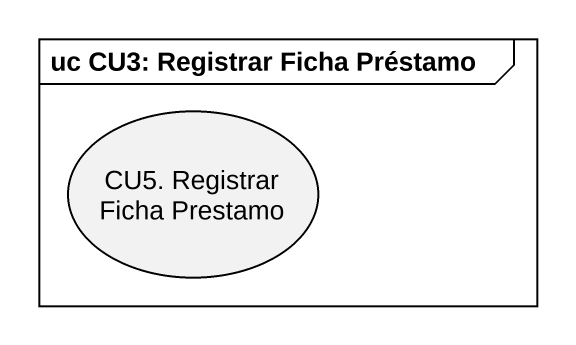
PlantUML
@startuml
mainframe uc CU3: Registrar Ficha Préstamo
usecase "CU5. Registrar Ficha Prestamo" as CU5_Registrar_Ficha_Prestamo
@enduml
